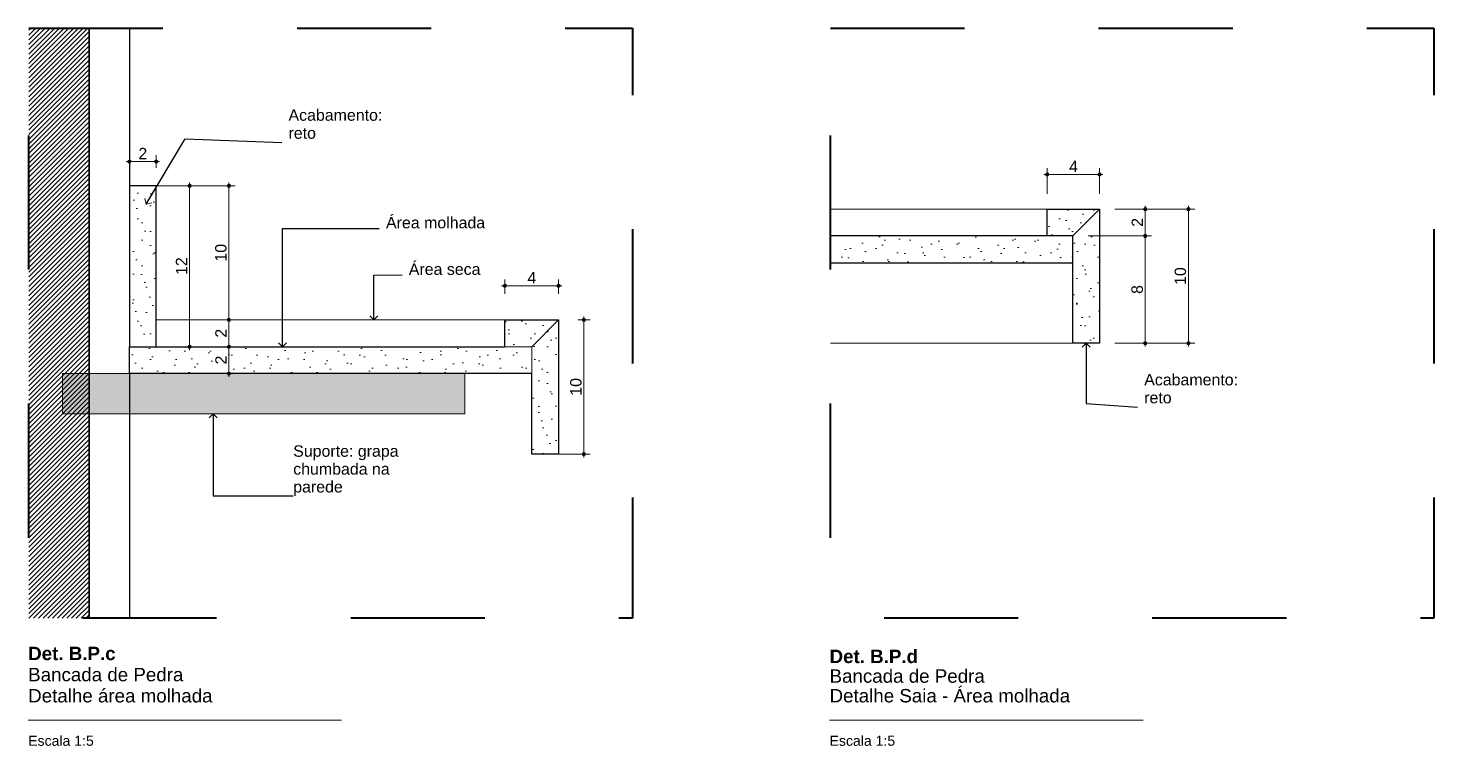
# Model space of a CAD drawing. Header units: metres. Extents: x -1.1 to 45.1, y -1 to 1.8.
# Drawn here: x 0.335 to 1.383, y -0.958 to -0.423 of the extents above; entities that cross this region are included whole.
import ezdxf

# ---------------------------------------------------------------- set-up
doc = ezdxf.new("R2010")
doc.units = ezdxf.units.M
doc.header["$MEASUREMENT"] = 0
doc.linetypes.add('Double Dashed', pattern=[0.0325, 0.02, -0.005, 0.0025, -0.005])
for name, color, linetype, lineweight, true_color in [('0_Caneta_No__24', 7, 'Continuous', 40, 0x851f10), ('0_Caneta_No__25', 7, 'Continuous', 13, 0x982312), ('ARCOS-LINHAS.ARQ_Caneta_No__24', 7, 'Continuous', 40, 0x851f10), ('LOUCAS-METAIS.ARQ_Caneta_No__19', 7, 'Continuous', 0, 0xe9e9e9), ('LOUCAS-METAIS.ARQ_Caneta_No__97', 7, 'Continuous', 5, 0x6b6b6b)]:
    doc.layers.add(name, color=color, linetype=linetype, lineweight=lineweight, true_color=true_color)
for name, color, linetype, lineweight in [('0_Caneta_No__241', 7, 'Continuous', 13), ('0_Caneta_No__98', 7, 'Continuous', 0), ('0_Caneta_No__99', 7, 'Continuous', 20), ('LOUCAS-METAIS.ARQ_Caneta_No__3', 7, 'Continuous', 25), ('LOUCAS-METAIS.ARQ_Caneta_No__4', 7, 'Continuous', 20), ('PAREDE.ARQ_Caneta_No__1', 7, 'Continuous', 35), ('PAREDE.ARQ_Caneta_No__241', 7, 'Continuous', 13), ('PAREDE.ARQ_Caneta_No__3', 7, 'Continuous', 25), ('PAREDE.ARQ_Caneta_No__6', 7, 'Continuous', 13)]:
    doc.layers.add(name, color=color, linetype=linetype, lineweight=lineweight)
doc.styles.add('GENERATED_STYLE_1', font='arial.ttf')
doc.styles.add('GENERATED_STYLE_2', font='arial.ttf')
doc.dimstyles.new('GENERATED_STYLE__11', dxfattribs={"dimtxt": 0.18, "dimasz": 0.0057, "dimexe": 0.18, "dimexo": 0.0625, "dimgap": 0, "dimtad": 0, "dimtih": 1, "dimtoh": 1, "dimdec": 4, "dimzin": 0, "dimdsep": 46, "dimcen": 0.09, "dimadec": 0, "dimazin": 0, "dimtfac": 1, "dimtdec": 4, "dimtmove": 0, "dimatfit": 3, "dimldrblk": 'ARROWHEAD_8', "dimfxl": 0, "dimtolj": 1, "dimtzin": 0, "dimarcsym": 0})
doc.dimstyles.new('GENERATED_STYLE__12', dxfattribs={"dimtxt": 0.0085, "dimasz": 0.00475, "dimexe": 0.18, "dimexo": 0.031437, "dimgap": 0, "dimtad": 1, "dimzin": 0, "dimdsep": 46, "dimtxsty": 'GENERATED_STYLE_1', "dimblk": 'ARROWHEAD_11', "dimblk1": 'ARROWHEAD_11', "dimblk2": 'ARROWHEAD_11', "dimcen": 0.09, "dimclrd": 256, "dimclre": 256, "dimclrt": 256, "dimadec": 0, "dimazin": 0, "dimtfac": 1, "dimtdec": 4, "dimtmove": 0, "dimatfit": 3, "dimfxl": 0, "dimtolj": 1, "dimtzin": 0, "dimarcsym": 0})
doc.dimstyles.new('GENERATED_STYLE__13', dxfattribs={"dimtxt": 0.0085, "dimasz": 0.00475, "dimexe": 0.18, "dimexo": 0.011437, "dimgap": 0, "dimtad": 1, "dimzin": 0, "dimdsep": 46, "dimtxsty": 'GENERATED_STYLE_1', "dimblk": 'ARROWHEAD_11', "dimblk1": 'ARROWHEAD_11', "dimblk2": 'ARROWHEAD_11', "dimcen": 0.09, "dimclrd": 256, "dimclre": 256, "dimclrt": 256, "dimadec": 0, "dimazin": 0, "dimtfac": 1, "dimtdec": 4, "dimtmove": 0, "dimatfit": 3, "dimfxl": 0, "dimtolj": 1, "dimtzin": 0, "dimarcsym": 0})
doc.dimstyles.new('GENERATED_STYLE__14', dxfattribs={"dimtxt": 0.0085, "dimasz": 0.00475, "dimexe": 0.18, "dimexo": 0.019615, "dimgap": 0, "dimtad": 1, "dimzin": 0, "dimdsep": 46, "dimtxsty": 'GENERATED_STYLE_1', "dimblk": 'ARROWHEAD_11', "dimblk1": 'ARROWHEAD_11', "dimblk2": 'ARROWHEAD_11', "dimcen": 0.09, "dimclrd": 256, "dimclre": 256, "dimclrt": 256, "dimadec": 0, "dimazin": 0, "dimtfac": 1, "dimtdec": 4, "dimtmove": 0, "dimatfit": 3, "dimfxl": 0, "dimtolj": 1, "dimtzin": 0, "dimarcsym": 0})
doc.dimstyles.new('GENERATED_STYLE__15', dxfattribs={"dimtxt": 0.0085, "dimasz": 0.00475, "dimexe": 0.18, "dimexo": 0.011437, "dimgap": 0, "dimtad": 1, "dimtih": 1, "dimtoh": 1, "dimzin": 0, "dimdsep": 46, "dimtxsty": 'GENERATED_STYLE_1', "dimblk": 'ARROWHEAD_11', "dimblk1": 'ARROWHEAD_11', "dimblk2": 'ARROWHEAD_11', "dimcen": 0.09, "dimclrd": 256, "dimclre": 256, "dimclrt": 256, "dimadec": 0, "dimazin": 0, "dimtfac": 1, "dimtdec": 4, "dimtmove": 0, "dimatfit": 3, "dimfxl": 0, "dimtolj": 1, "dimtzin": 0, "dimarcsym": 0})
doc.dimstyles.new('GENERATED_STYLE__16', dxfattribs={"dimtxt": 0.0085, "dimasz": 0.00475, "dimexe": 0.18, "dimexo": 0.019615, "dimgap": 0, "dimtad": 1, "dimtih": 1, "dimtoh": 1, "dimzin": 0, "dimdsep": 46, "dimtxsty": 'GENERATED_STYLE_1', "dimblk": 'ARROWHEAD_11', "dimblk1": 'ARROWHEAD_11', "dimblk2": 'ARROWHEAD_11', "dimcen": 0.09, "dimclrd": 256, "dimclre": 256, "dimclrt": 256, "dimadec": 0, "dimazin": 0, "dimtfac": 1, "dimtdec": 4, "dimtmove": 0, "dimatfit": 3, "dimfxl": 0, "dimtolj": 1, "dimtzin": 0, "dimarcsym": 0})
pattern_1 = [(45, (0, 0.03), (-0.00954594, 0.00954594), [0, -0.009, 0, -0.0135]), (110, (0.03, 0.03), (0.01268585, 0.00461727), [0, -0.0066, 0, -0.0114])]

# ---------------------------------------------------------------- blocks, each defined once
blk = doc.blocks.new('ARROWHEAD_8')
at = {"color": 0, "linetype": 'Continuous', "lineweight": 0}
blk.add_line((0, 0), (-1, 0), dxfattribs=at)
at = {"color": 0, "linetype": 'Continuous', "lineweight": 0, "flags": 128}
blk.add_lwpolyline([(-0.525, 0.525), (0, 0), (-0.525, -0.525)], dxfattribs=at)
blk = doc.blocks.new('*D35')
at = {"layer": '0_Caneta_No__25', "linetype": 'Continuous', "lineweight": 13, "true_color": 0x982312}
for points in [[(0.4835, -0.6605), (0.4836, -0.661), (0.4839, -0.6614), (0.4843, -0.6616), (0.4848, -0.6617), (0.4853, -0.6616), (0.4857, -0.6614), (0.4859, -0.661), (0.486, -0.6605), (0.4859, -0.66), (0.4857, -0.6596), (0.4853, -0.6593), (0.4848, -0.6592), (0.4843, -0.6593), (0.4839, -0.6596), (0.4836, -0.66)], [(0.4835, -0.6805), (0.4836, -0.681), (0.4839, -0.6814), (0.4843, -0.6816), (0.4848, -0.6817), (0.4853, -0.6816), (0.4857, -0.6814), (0.4859, -0.681), (0.486, -0.6805), (0.4859, -0.68), (0.4857, -0.6796), (0.4853, -0.6793), (0.4848, -0.6792), (0.4843, -0.6793), (0.4839, -0.6796), (0.4836, -0.68)]]:
    blk.add_hatch(color=24, dxfattribs=at).paths.add_polyline_path(points)
at = {"layer": '0_Caneta_No__25', "color": 24, "linetype": 'Continuous', "lineweight": 13, "true_color": 0x982312}
for p, q in [((0.4835, -0.6605), (0.4502, -0.6605)), ((0.4848, -0.6792), (0.4848, -0.6617)), ((0.4895, -0.6605), (0.486, -0.6605)), ((0.4835, -0.6805), (0.4302, -0.6805)), ((0.4895, -0.6805), (0.486, -0.6805)), ((0.4848, -0.683), (0.4848, -0.6817))]:
    blk.add_line(p, q, dxfattribs=at)
for centre in [(0.4848, -0.6605), (0.4848, -0.6805)]:
    blk.add_circle(centre, 0.00125, dxfattribs=at)
at = {"layer": '0_Caneta_No__25', "color": 24, "lineweight": 13, "true_color": 0x982312, "insert": (0.4831, -0.6737), "char_height": 0.0085, "attachment_point": 7, "rotation": 90, "style": 'GENERATED_STYLE_1'}
blk.add_mtext('\\A1;{\\pql;\\fArial|b0|i0|c0|p0;\\W1.000000;2}', dxfattribs=at)
blk = doc.blocks.new('ARROWHEAD_11')
at = {"color": 0, "linetype": 'Continuous', "lineweight": 0}
blk.add_line((0, 0), (-1, 0), dxfattribs=at)
at = {"color": 0, "linetype": 'Continuous', "lineweight": 0, "const_width": 0.25, "flags": 128}
blk.add_lwpolyline([(-0.125, 0, 1), (0.125, 0, 1)], format="xyb", close=True, dxfattribs=at)
blk = doc.blocks.new('*D36')
at = {"layer": '0_Caneta_No__25', "linetype": 'Continuous', "lineweight": 13, "true_color": 0x982312}
for points in [[(0.4835, -0.6405), (0.4836, -0.641), (0.4839, -0.6414), (0.4843, -0.6416), (0.4848, -0.6417), (0.4853, -0.6416), (0.4857, -0.6414), (0.4859, -0.641), (0.486, -0.6405), (0.4859, -0.64), (0.4857, -0.6396), (0.4853, -0.6393), (0.4848, -0.6392), (0.4843, -0.6393), (0.4839, -0.6396), (0.4836, -0.64)], [(0.4835, -0.6605), (0.4836, -0.661), (0.4839, -0.6614), (0.4843, -0.6616), (0.4848, -0.6617), (0.4853, -0.6616), (0.4857, -0.6614), (0.4859, -0.661), (0.486, -0.6605), (0.4859, -0.66), (0.4857, -0.6596), (0.4853, -0.6593), (0.4848, -0.6592), (0.4843, -0.6593), (0.4839, -0.6596), (0.4836, -0.66)]]:
    blk.add_hatch(color=24, dxfattribs=at).paths.add_polyline_path(points)
at = {"layer": '0_Caneta_No__25', "color": 24, "linetype": 'Continuous', "lineweight": 13, "true_color": 0x982312}
for p, q in [((0.4835, -0.6405), (0.4801, -0.6405)), ((0.4848, -0.6592), (0.4848, -0.6417)), ((0.4895, -0.6405), (0.486, -0.6405)), ((0.4835, -0.6605), (0.4502, -0.6605)), ((0.4895, -0.6605), (0.486, -0.6605))]:
    blk.add_line(p, q, dxfattribs=at)
for centre in [(0.4848, -0.6405), (0.4848, -0.6605)]:
    blk.add_circle(centre, 0.00125, dxfattribs=at)
at = {"layer": '0_Caneta_No__25', "color": 24, "lineweight": 13, "true_color": 0x982312, "insert": (0.4831, -0.6537), "char_height": 0.0085, "attachment_point": 7, "rotation": 90, "style": 'GENERATED_STYLE_1'}
blk.add_mtext('\\A1;{\\pql;\\fArial|b0|i0|c0|p0;\\W1.000000;2}', dxfattribs=at)
blk = doc.blocks.new('*D37')
at = {"layer": '0_Caneta_No__25', "linetype": 'Continuous', "lineweight": 13, "true_color": 0x982312}
for points in [[(0.4835, -0.5405), (0.4836, -0.541), (0.4839, -0.5414), (0.4843, -0.5416), (0.4848, -0.5417), (0.4853, -0.5416), (0.4857, -0.5414), (0.4859, -0.541), (0.486, -0.5405), (0.4859, -0.54), (0.4857, -0.5396), (0.4853, -0.5393), (0.4848, -0.5392), (0.4843, -0.5393), (0.4839, -0.5396), (0.4836, -0.54)], [(0.4835, -0.6405), (0.4836, -0.641), (0.4839, -0.6414), (0.4843, -0.6416), (0.4848, -0.6417), (0.4853, -0.6416), (0.4857, -0.6414), (0.4859, -0.641), (0.486, -0.6405), (0.4859, -0.64), (0.4857, -0.6396), (0.4853, -0.6393), (0.4848, -0.6392), (0.4843, -0.6393), (0.4839, -0.6396), (0.4836, -0.64)]]:
    blk.add_hatch(color=24, dxfattribs=at).paths.add_polyline_path(points)
at = {"layer": '0_Caneta_No__25', "color": 24, "linetype": 'Continuous', "lineweight": 13, "true_color": 0x982312}
for p, q in [((0.4835, -0.5405), (0.4502, -0.5405)), ((0.4848, -0.5392), (0.4848, -0.538)), ((0.4848, -0.6392), (0.4848, -0.5417)), ((0.4895, -0.5405), (0.486, -0.5405)), ((0.4835, -0.6405), (0.4801, -0.6405)), ((0.4895, -0.6405), (0.486, -0.6405))]:
    blk.add_line(p, q, dxfattribs=at)
for centre in [(0.4848, -0.5405), (0.4848, -0.6405)]:
    blk.add_circle(centre, 0.00125, dxfattribs=at)
at = {"layer": '0_Caneta_No__25', "color": 24, "lineweight": 13, "true_color": 0x982312, "insert": (0.4831, -0.597), "char_height": 0.0085, "attachment_point": 7, "rotation": 90, "style": 'GENERATED_STYLE_1'}
blk.add_mtext('\\A1;{\\pql;\\fArial|b0|i0|c0|p0;\\W1.000000;10}', dxfattribs=at)
blk = doc.blocks.new('*D38')
at = {"layer": '0_Caneta_No__25', "linetype": 'Continuous', "lineweight": 13, "true_color": 0x982312}
for points in [[(0.4093, -0.5224), (0.4094, -0.5229), (0.4097, -0.5233), (0.4101, -0.5235), (0.4106, -0.5236), (0.4111, -0.5235), (0.4115, -0.5233), (0.4117, -0.5229), (0.4118, -0.5224), (0.4117, -0.5219), (0.4115, -0.5215), (0.4111, -0.5212), (0.4106, -0.5211), (0.4101, -0.5212), (0.4097, -0.5215), (0.4094, -0.5219)], [(0.4293, -0.5224), (0.4294, -0.5229), (0.4297, -0.5233), (0.4301, -0.5235), (0.4306, -0.5236), (0.4311, -0.5235), (0.4315, -0.5233), (0.4317, -0.5229), (0.4318, -0.5224), (0.4317, -0.5219), (0.4315, -0.5215), (0.4311, -0.5212), (0.4306, -0.5211), (0.4301, -0.5212), (0.4297, -0.5215), (0.4294, -0.5219)]]:
    blk.add_hatch(color=24, dxfattribs=at).paths.add_polyline_path(points)
at = {"layer": '0_Caneta_No__25', "color": 24, "linetype": 'Continuous', "lineweight": 13, "true_color": 0x982312}
for p, q in [((0.4081, -0.5224), (0.4093, -0.5224)), ((0.4106, -0.5211), (0.4106, -0.5177)), ((0.4106, -0.5271), (0.4106, -0.5236)), ((0.4118, -0.5224), (0.4293, -0.5224)), ((0.4306, -0.5211), (0.4306, -0.5177)), ((0.4306, -0.5271), (0.4306, -0.5236)), ((0.4318, -0.5224), (0.4331, -0.5224))]:
    blk.add_line(p, q, dxfattribs=at)
for centre in [(0.4106, -0.5224), (0.4306, -0.5224)]:
    blk.add_circle(centre, 0.00125, dxfattribs=at)
at = {"layer": '0_Caneta_No__25', "color": 24, "lineweight": 13, "true_color": 0x982312, "insert": (0.4173, -0.5207), "char_height": 0.0085, "attachment_point": 7, "style": 'GENERATED_STYLE_1'}
blk.add_mtext('\\A1;{\\pql;\\fArial|b0|i0|c0|p0;\\W1.000000;2}', dxfattribs=at)
blk = doc.blocks.new('*D39')
at = {"layer": '0_Caneta_No__25', "linetype": 'Continuous', "lineweight": 13, "true_color": 0x982312}
for points in [[(0.7482, -0.6405), (0.7483, -0.641), (0.7486, -0.6414), (0.749, -0.6416), (0.7495, -0.6417), (0.75, -0.6416), (0.7504, -0.6414), (0.7506, -0.641), (0.7507, -0.6405), (0.7506, -0.64), (0.7504, -0.6396), (0.75, -0.6393), (0.7495, -0.6392), (0.749, -0.6393), (0.7486, -0.6396), (0.7483, -0.64)], [(0.7482, -0.7405), (0.7483, -0.741), (0.7486, -0.7414), (0.749, -0.7416), (0.7495, -0.7417), (0.75, -0.7416), (0.7504, -0.7414), (0.7506, -0.741), (0.7507, -0.7405), (0.7506, -0.74), (0.7504, -0.7396), (0.75, -0.7393), (0.7495, -0.7392), (0.749, -0.7393), (0.7486, -0.7396), (0.7483, -0.74)]]:
    blk.add_hatch(color=24, dxfattribs=at).paths.add_polyline_path(points)
at = {"layer": '0_Caneta_No__25', "color": 24, "linetype": 'Continuous', "lineweight": 13, "true_color": 0x982312}
for p, q in [((0.7495, -0.6392), (0.7495, -0.638)), ((0.7482, -0.6405), (0.7448, -0.6405)), ((0.7495, -0.7392), (0.7495, -0.6417)), ((0.7542, -0.6405), (0.7507, -0.6405)), ((0.7482, -0.7405), (0.7302, -0.7405)), ((0.7495, -0.743), (0.7495, -0.7417)), ((0.7542, -0.7405), (0.7507, -0.7405))]:
    blk.add_line(p, q, dxfattribs=at)
for centre in [(0.7495, -0.6405), (0.7495, -0.7405)]:
    blk.add_circle(centre, 0.00125, dxfattribs=at)
at = {"layer": '0_Caneta_No__25', "color": 24, "lineweight": 13, "true_color": 0x982312, "insert": (0.7478, -0.697), "char_height": 0.0085, "attachment_point": 7, "rotation": 90, "style": 'GENERATED_STYLE_1'}
blk.add_mtext('\\A1;{\\pql;\\fArial|b0|i0|c0|p0;\\W1.000000;10}', dxfattribs=at)
blk = doc.blocks.new('*D40')
at = {"layer": '0_Caneta_No__25', "linetype": 'Continuous', "lineweight": 13, "true_color": 0x982312}
for points in [[(0.4542, -0.5405), (0.4543, -0.541), (0.4545, -0.5414), (0.4549, -0.5416), (0.4554, -0.5417), (0.4559, -0.5416), (0.4563, -0.5414), (0.4566, -0.541), (0.4567, -0.5405), (0.4566, -0.54), (0.4563, -0.5396), (0.4559, -0.5393), (0.4554, -0.5392), (0.4549, -0.5393), (0.4545, -0.5396), (0.4543, -0.54)], [(0.4542, -0.6605), (0.4543, -0.661), (0.4545, -0.6614), (0.4549, -0.6616), (0.4554, -0.6617), (0.4559, -0.6616), (0.4563, -0.6614), (0.4566, -0.661), (0.4567, -0.6605), (0.4566, -0.66), (0.4563, -0.6596), (0.4559, -0.6593), (0.4554, -0.6592), (0.4549, -0.6593), (0.4545, -0.6596), (0.4543, -0.66)]]:
    blk.add_hatch(color=24, dxfattribs=at).paths.add_polyline_path(points)
at = {"layer": '0_Caneta_No__25', "color": 24, "linetype": 'Continuous', "lineweight": 13, "true_color": 0x982312}
for p, q in [((0.4542, -0.5405), (0.4302, -0.5405)), ((0.4554, -0.5392), (0.4554, -0.538)), ((0.4554, -0.6592), (0.4554, -0.5417)), ((0.4601, -0.5405), (0.4567, -0.5405)), ((0.4542, -0.6605), (0.4302, -0.6605)), ((0.4554, -0.663), (0.4554, -0.6617)), ((0.4601, -0.6605), (0.4567, -0.6605))]:
    blk.add_line(p, q, dxfattribs=at)
for centre in [(0.4554, -0.5405), (0.4554, -0.6605)]:
    blk.add_circle(centre, 0.00125, dxfattribs=at)
at = {"layer": '0_Caneta_No__25', "color": 24, "lineweight": 13, "true_color": 0x982312, "insert": (0.4537, -0.607), "char_height": 0.0085, "attachment_point": 7, "rotation": 90, "style": 'GENERATED_STYLE_1'}
blk.add_mtext('\\A1;{\\pql;\\fArial|b0|i0|c0|p0;\\W1.000000;12}', dxfattribs=at)
blk = doc.blocks.new('*D41')
at = {"layer": '0_Caneta_No__25', "linetype": 'Continuous', "lineweight": 13, "true_color": 0x982312}
for points in [[(0.6893, -0.615), (0.6894, -0.6155), (0.6897, -0.6159), (0.6901, -0.6162), (0.6906, -0.6163), (0.6911, -0.6162), (0.6915, -0.6159), (0.6917, -0.6155), (0.6918, -0.615), (0.6917, -0.6145), (0.6915, -0.6141), (0.6911, -0.6139), (0.6906, -0.6138), (0.6901, -0.6139), (0.6897, -0.6141), (0.6894, -0.6145)], [(0.7293, -0.615), (0.7294, -0.6155), (0.7297, -0.6159), (0.7301, -0.6162), (0.7306, -0.6163), (0.7311, -0.6162), (0.7315, -0.6159), (0.7317, -0.6155), (0.7318, -0.615), (0.7317, -0.6145), (0.7315, -0.6141), (0.7311, -0.6139), (0.7306, -0.6138), (0.7301, -0.6139), (0.7297, -0.6141), (0.7294, -0.6145)]]:
    blk.add_hatch(color=24, dxfattribs=at).paths.add_polyline_path(points)
at = {"layer": '0_Caneta_No__25', "color": 24, "linetype": 'Continuous', "lineweight": 13, "true_color": 0x982312}
for p, q in [((0.6881, -0.615), (0.6893, -0.615)), ((0.6906, -0.6138), (0.6906, -0.6103)), ((0.6906, -0.6209), (0.6906, -0.6163)), ((0.6918, -0.615), (0.7293, -0.615)), ((0.7306, -0.6138), (0.7306, -0.6103)), ((0.7306, -0.6209), (0.7306, -0.6163)), ((0.7318, -0.615), (0.7331, -0.615))]:
    blk.add_line(p, q, dxfattribs=at)
for centre in [(0.6906, -0.615), (0.7306, -0.615)]:
    blk.add_circle(centre, 0.00125, dxfattribs=at)
at = {"layer": '0_Caneta_No__25', "color": 24, "lineweight": 13, "true_color": 0x982312, "insert": (0.7073, -0.6133), "char_height": 0.0085, "attachment_point": 7, "style": 'GENERATED_STYLE_1'}
blk.add_mtext('\\A1;{\\pql;\\fArial|b0|i0|c0|p0;\\W1.000000;4}', dxfattribs=at)
blk = doc.blocks.new('*D42')
at = {"layer": '0_Caneta_No__25', "linetype": 'Continuous', "lineweight": 13, "true_color": 0x982312}
for points in [[(1.1667, -0.5779), (1.1668, -0.5784), (1.1671, -0.5788), (1.1675, -0.5791), (1.168, -0.5792), (1.1685, -0.5791), (1.1689, -0.5788), (1.1691, -0.5784), (1.1692, -0.5779), (1.1691, -0.5774), (1.1689, -0.577), (1.1685, -0.5768), (1.168, -0.5767), (1.1675, -0.5768), (1.1671, -0.577), (1.1668, -0.5774)], [(1.1667, -0.6579), (1.1668, -0.6584), (1.1671, -0.6588), (1.1675, -0.6591), (1.168, -0.6592), (1.1685, -0.6591), (1.1689, -0.6588), (1.1691, -0.6584), (1.1692, -0.6579), (1.1691, -0.6574), (1.1689, -0.657), (1.1685, -0.6568), (1.168, -0.6567), (1.1675, -0.6568), (1.1671, -0.657), (1.1668, -0.6574)]]:
    blk.add_hatch(color=24, dxfattribs=at).paths.add_polyline_path(points)
at = {"layer": '0_Caneta_No__25', "color": 24, "linetype": 'Continuous', "lineweight": 13, "true_color": 0x982312}
for p, q in [((1.1667, -0.5779), (1.1254, -0.5779)), ((1.168, -0.6567), (1.168, -0.5792)), ((1.1727, -0.5779), (1.1692, -0.5779)), ((1.1667, -0.6579), (1.1454, -0.6579)), ((1.168, -0.6604), (1.168, -0.6592)), ((1.1727, -0.6579), (1.1692, -0.6579))]:
    blk.add_line(p, q, dxfattribs=at)
for centre in [(1.168, -0.5779), (1.168, -0.6579)]:
    blk.add_circle(centre, 0.00125, dxfattribs=at)
at = {"layer": '0_Caneta_No__25', "color": 24, "lineweight": 13, "true_color": 0x982312, "insert": (1.1663, -0.6211), "char_height": 0.0085, "attachment_point": 7, "rotation": 90, "style": 'GENERATED_STYLE_1'}
blk.add_mtext('\\A1;{\\pql;\\fArial|b0|i0|c0|p0;\\W1.000000;8}', dxfattribs=at)
blk = doc.blocks.new('*D43')
at = {"layer": '0_Caneta_No__25', "linetype": 'Continuous', "lineweight": 13, "true_color": 0x982312}
for points in [[(1.1667, -0.5579), (1.1668, -0.5584), (1.1671, -0.5588), (1.1675, -0.5591), (1.168, -0.5592), (1.1685, -0.5591), (1.1689, -0.5588), (1.1691, -0.5584), (1.1692, -0.5579), (1.1691, -0.5574), (1.1689, -0.557), (1.1685, -0.5568), (1.168, -0.5567), (1.1675, -0.5568), (1.1671, -0.557), (1.1668, -0.5574)], [(1.1667, -0.5779), (1.1668, -0.5784), (1.1671, -0.5788), (1.1675, -0.5791), (1.168, -0.5792), (1.1685, -0.5791), (1.1689, -0.5788), (1.1691, -0.5784), (1.1692, -0.5779), (1.1691, -0.5774), (1.1689, -0.577), (1.1685, -0.5768), (1.168, -0.5767), (1.1675, -0.5768), (1.1671, -0.577), (1.1668, -0.5774)]]:
    blk.add_hatch(color=24, dxfattribs=at).paths.add_polyline_path(points)
at = {"layer": '0_Caneta_No__25', "color": 24, "linetype": 'Continuous', "lineweight": 13, "true_color": 0x982312}
for p, q in [((1.1667, -0.5579), (1.1454, -0.5579)), ((1.168, -0.5767), (1.168, -0.5592)), ((1.1727, -0.5579), (1.1692, -0.5579)), ((1.1667, -0.5779), (1.1254, -0.5779)), ((1.1727, -0.5779), (1.1692, -0.5779))]:
    blk.add_line(p, q, dxfattribs=at)
for centre in [(1.168, -0.5579), (1.168, -0.5779)]:
    blk.add_circle(centre, 0.00125, dxfattribs=at)
at = {"layer": '0_Caneta_No__25', "color": 24, "lineweight": 13, "true_color": 0x982312, "insert": (1.1663, -0.5711), "char_height": 0.0085, "attachment_point": 7, "rotation": 90, "style": 'GENERATED_STYLE_1'}
blk.add_mtext('\\A1;{\\pql;\\fArial|b0|i0|c0|p0;\\W1.000000;2}', dxfattribs=at)
blk = doc.blocks.new('*D44')
at = {"layer": '0_Caneta_No__25', "linetype": 'Continuous', "lineweight": 13, "true_color": 0x982312}
blk.add_hatch(color=24, dxfattribs=at).paths.add_polyline_path([(1.1667, -0.5579), (1.1668, -0.5584), (1.1671, -0.5588), (1.1675, -0.5591), (1.168, -0.5592), (1.1685, -0.5591), (1.1689, -0.5588), (1.1691, -0.5584), (1.1692, -0.5579), (1.1691, -0.5574), (1.1689, -0.557), (1.1685, -0.5568), (1.168, -0.5567), (1.1675, -0.5568), (1.1671, -0.557), (1.1668, -0.5574)])
at = {"layer": '0_Caneta_No__25', "color": 24, "linetype": 'Continuous', "lineweight": 13, "true_color": 0x982312}
for p, q in [((1.168, -0.5567), (1.168, -0.5554)), ((1.1667, -0.5579), (1.1454, -0.5579)), ((1.1727, -0.5579), (1.1692, -0.5579))]:
    blk.add_line(p, q, dxfattribs=at)
blk.add_circle((1.168, -0.5579), 0.00125, dxfattribs=at)
blk = doc.blocks.new('*D45')
at = {"layer": '0_Caneta_No__25', "linetype": 'Continuous', "lineweight": 13, "true_color": 0x982312}
for points in [[(1.199, -0.5579), (1.1991, -0.5584), (1.1993, -0.5588), (1.1997, -0.5591), (1.2002, -0.5592), (1.2007, -0.5591), (1.2011, -0.5588), (1.2014, -0.5584), (1.2015, -0.5579), (1.2014, -0.5574), (1.2011, -0.557), (1.2007, -0.5568), (1.2002, -0.5567), (1.1997, -0.5568), (1.1993, -0.557), (1.1991, -0.5574)], [(1.199, -0.6579), (1.1991, -0.6584), (1.1993, -0.6588), (1.1997, -0.6591), (1.2002, -0.6592), (1.2007, -0.6591), (1.2011, -0.6588), (1.2014, -0.6584), (1.2015, -0.6579), (1.2014, -0.6574), (1.2011, -0.657), (1.2007, -0.6568), (1.2002, -0.6567), (1.1997, -0.6568), (1.1993, -0.657), (1.1991, -0.6574)]]:
    blk.add_hatch(color=24, dxfattribs=at).paths.add_polyline_path(points)
at = {"layer": '0_Caneta_No__25', "color": 24, "linetype": 'Continuous', "lineweight": 13, "true_color": 0x982312}
for p, q in [((1.2002, -0.5567), (1.2002, -0.5554)), ((1.199, -0.5579), (1.1536, -0.5579)), ((1.2002, -0.6567), (1.2002, -0.5592)), ((1.2049, -0.5579), (1.2015, -0.5579)), ((1.199, -0.6579), (1.1536, -0.6579)), ((1.2002, -0.6604), (1.2002, -0.6592)), ((1.2049, -0.6579), (1.2015, -0.6579))]:
    blk.add_line(p, q, dxfattribs=at)
for centre in [(1.2002, -0.5579), (1.2002, -0.6579)]:
    blk.add_circle(centre, 0.00125, dxfattribs=at)
at = {"layer": '0_Caneta_No__25', "color": 24, "lineweight": 13, "true_color": 0x982312, "insert": (1.1985, -0.6144), "char_height": 0.0085, "attachment_point": 7, "rotation": 90, "style": 'GENERATED_STYLE_1'}
blk.add_mtext('\\A1;{\\pql;\\fArial|b0|i0|c0|p0;\\W1.000000;10}', dxfattribs=at)
blk = doc.blocks.new('*D46')
at = {"layer": '0_Caneta_No__25', "linetype": 'Continuous', "lineweight": 13, "true_color": 0x982312}
for points in [[(1.0936, -0.532), (1.0937, -0.5325), (1.094, -0.5329), (1.0944, -0.5332), (1.0949, -0.5333), (1.0954, -0.5332), (1.0958, -0.5329), (1.0961, -0.5325), (1.0961, -0.532), (1.0961, -0.5316), (1.0958, -0.5312), (1.0954, -0.5309), (1.0949, -0.5308), (1.0944, -0.5309), (1.094, -0.5312), (1.0937, -0.5316)], [(1.1327, -0.532), (1.1328, -0.5325), (1.1331, -0.5329), (1.1335, -0.5332), (1.1339, -0.5333), (1.1344, -0.5332), (1.1348, -0.5329), (1.1351, -0.5325), (1.1352, -0.532), (1.1351, -0.5316), (1.1348, -0.5312), (1.1344, -0.5309), (1.1339, -0.5308), (1.1335, -0.5309), (1.1331, -0.5312), (1.1328, -0.5316)]]:
    blk.add_hatch(color=24, dxfattribs=at).paths.add_polyline_path(points)
at = {"layer": '0_Caneta_No__25', "color": 24, "linetype": 'Continuous', "lineweight": 13, "true_color": 0x982312}
for p, q in [((1.0936, -0.532), (1.0924, -0.532)), ((1.0949, -0.5274), (1.0949, -0.5308)), ((1.0949, -0.5333), (1.0949, -0.5465)), ((1.1327, -0.532), (1.0961, -0.532)), ((1.1339, -0.5274), (1.1339, -0.5308)), ((1.1339, -0.5333), (1.1339, -0.5465)), ((1.1364, -0.532), (1.1352, -0.532))]:
    blk.add_line(p, q, dxfattribs=at)
for centre in [(1.0949, -0.532), (1.1339, -0.532)]:
    blk.add_circle(centre, 0.00125, dxfattribs=at)
at = {"layer": '0_Caneta_No__25', "color": 24, "lineweight": 13, "true_color": 0x982312, "insert": (1.1112, -0.5303), "char_height": 0.0085, "attachment_point": 7, "style": 'GENERATED_STYLE_1'}
blk.add_mtext('\\A1;{\\pql;\\fArial|b0|i0|c0|p0;\\W1.000000;4}', dxfattribs=at)

msp = doc.modelspace()

# ---------------------------------------------------------------- hatches: boundary and pattern name
at = {"layer": 'LOUCAS-METAIS.ARQ_Caneta_No__19', "linetype": 'Continuous', "lineweight": 0, "true_color": 0xe9e9e9}
msp.add_hatch(color=254, dxfattribs=at).paths.add_polyline_path([(0.3606, -0.6805), (0.6606, -0.6805), (0.6606, -0.7105), (0.3606, -0.7105)])
at = {"layer": 'LOUCAS-METAIS.ARQ_Caneta_No__97', "linetype": 'Continuous', "lineweight": 5, "true_color": 0x6b6b6b}
h = msp.add_hatch(dxfattribs=at)
h.set_pattern_fill('Carpet_0002', color=251, style=0, pattern_type=2)
h.set_pattern_definition(pattern_1)
h.paths.add_polyline_path([(0.4306, -0.5405), (0.4106, -0.5405), (0.4106, -0.6605), (0.4306, -0.6605)])
h = msp.add_hatch(dxfattribs=at)
h.set_pattern_fill('Carpet_0002', color=251, style=0, pattern_type=2)
h.set_pattern_definition(pattern_1)
h.paths.add_polyline_path([(1.0949, -0.5779), (1.0949, -0.5579), (1.1139, -0.5579), (1.1339, -0.5579), (1.1339, -0.6579), (1.1139, -0.6579), (1.1139, -0.5779)])
h = msp.add_hatch(dxfattribs=at)
h.set_pattern_fill('Carpet_0002', color=251, style=0, pattern_type=2)
h.set_pattern_definition(pattern_1)
h.paths.add_polyline_path([(1.1139, -0.5779), (0.9332, -0.5779), (0.9332, -0.5979), (1.1139, -0.5979)])
h = msp.add_hatch(dxfattribs=at)
h.set_pattern_fill('Carpet_0002', color=251, style=0, pattern_type=2)
h.set_pattern_definition(pattern_1)
h.paths.add_polyline_path([(0.6906, -0.6605), (0.6906, -0.6405), (0.7306, -0.6405), (0.7306, -0.6605), (0.7306, -0.6805), (0.7306, -0.7405), (0.7106, -0.7405), (0.7106, -0.6805), (0.4106, -0.6805), (0.4106, -0.6605)])
at = {"layer": 'PAREDE.ARQ_Caneta_No__241', "linetype": 'Continuous', "lineweight": 13}
h = msp.add_hatch(dxfattribs=at)
h.set_pattern_fill('common_brick_0002', style=0, pattern_type=2)
h.set_pattern_definition([(45, (0, 0), (-0.001767767, 0.001767767), [])])
h.paths.add_polyline_path([(0.3356, -0.8629), (0.3356, -0.4229), (0.3806, -0.4229), (0.3806, -0.8629)])

# ---------------------------------------------------------------- linework, layer by layer
at = {"layer": '0_Caneta_No__241', "color": 7, "linetype": 'Continuous', "lineweight": 13}
for p, q in [((1.1139, -0.5579), (0.9332, -0.5579)), ((1.1339, -0.6579), (0.9332, -0.6579))]:
    msp.add_line(p, q, dxfattribs=at)
at = {"layer": '0_Caneta_No__98', "color": 7, "linetype": 'Continuous', "lineweight": 0}
for p, q in [((0.3351, -0.9389), (0.5688, -0.9389)), ((0.9326, -0.9389), (1.1664, -0.9389))]:
    msp.add_line(p, q, dxfattribs=at)
at = {"layer": 'ARCOS-LINHAS.ARQ_Caneta_No__24', "color": 26, "linetype": 'Double Dashed', "lineweight": 40, "true_color": 0x851f10, "flags": 128}
for points in [[(0.3356, -0.4229), (0.7856, -0.4229), (0.7856, -0.8629), (0.3356, -0.8629)], [(0.9332, -0.4229), (1.3832, -0.4229), (1.3832, -0.8629), (0.9332, -0.8629)]]:
    msp.add_lwpolyline(points, close=True, dxfattribs=at)
at = {"layer": 'LOUCAS-METAIS.ARQ_Caneta_No__3', "color": 7, "linetype": 'Continuous', "lineweight": 25, "flags": 128}
for points in [[(0.4306, -0.5405), (0.4106, -0.5405), (0.4106, -0.6605), (0.4306, -0.6605)], [(1.0949, -0.5779), (1.0949, -0.5579), (1.1139, -0.5579), (1.1339, -0.5579), (1.1339, -0.6579), (1.1139, -0.6579), (1.1139, -0.5779)], [(1.1139, -0.5779), (0.9332, -0.5779), (0.9332, -0.5979), (1.1139, -0.5979)], [(0.6906, -0.6605), (0.6906, -0.6405), (0.7306, -0.6405), (0.7306, -0.6605), (0.7306, -0.6805), (0.7306, -0.7405), (0.7106, -0.7405), (0.7106, -0.6805), (0.4106, -0.6805), (0.4106, -0.6605)]]:
    msp.add_lwpolyline(points, close=True, dxfattribs=at)
at = {"layer": 'LOUCAS-METAIS.ARQ_Caneta_No__4', "color": 7, "linetype": 'Continuous', "lineweight": 20, "flags": 128}
msp.add_lwpolyline([(0.3606, -0.6805), (0.6606, -0.6805), (0.6606, -0.7105), (0.3606, -0.7105)], close=True, dxfattribs=at)
at = {"layer": 'PAREDE.ARQ_Caneta_No__1', "color": 7, "linetype": 'Continuous', "lineweight": 35}
msp.add_line((0.3806, -0.4229), (0.3806, -0.8629), dxfattribs=at)
at = {"layer": 'PAREDE.ARQ_Caneta_No__3', "color": 7, "linetype": 'Continuous', "lineweight": 25}
for points in [[(0.4106, -0.4229), (0.4106, -0.6605)], [(0.4106, -0.6805), (0.4106, -0.8629)]]:
    msp.add_lwpolyline(points, dxfattribs=at)
at = {"layer": 'PAREDE.ARQ_Caneta_No__6', "color": 7, "linetype": 'Continuous', "lineweight": 13}
for points in [[(1.1139, -0.5779), (1.1339, -0.5579)], [(0.7306, -0.6405), (0.4306, -0.6405)], [(0.7106, -0.6605), (0.7306, -0.6405)], [(0.6906, -0.6605), (0.7106, -0.6605), (0.7106, -0.6805)]]:
    msp.add_lwpolyline(points, dxfattribs=at)

# ---------------------------------------------------------------- texts
at = {"layer": '0_Caneta_No__24', "color": 26, "linetype": 'Continuous', "lineweight": 40, "true_color": 0x851f10, "char_height": 0.01, "attachment_point": 7, "style": 'GENERATED_STYLE_2'}
for s, insert, line_spacing_factor in [('\\A1;{\\pql;\\fArial|b1|i0|c0|p0;\\W1.000000;Det. B.P.\\fArial|b1|i0|c0|p0;\\W1.000000;c\\P\\pql;\\fArial|b0|i0|c0|p0;\\W1.000000;Bancada de Pedra \\P\\pql;\\fArial|b0|i0|c0|p0;\\W1.000000;Detalhe área molhada }', (0.3351, -0.9258), 0.944808), ('\\A1;{\\pql;\\fArial|b1|i0|c0|p0;\\W1.000000;Det. B.P.d\\P\\pql;\\fArial|b0|i0|c0|p0;\\W1.000000;Bancada de Pedra \\P\\pql;\\fArial|b0|i0|c0|p0;\\W1.000000;Detalhe Saia\\fArial|b0|i0|c0|p0;\\W1.000000; - Área molhada\\fArial|b0|i0|c0|p0;\\W1.000000;  }', (0.9326, -0.9258), 0.879637)]:
    msp.add_mtext(s, dxfattribs=dict(at, insert=insert, line_spacing_factor=line_spacing_factor))
at = {"layer": '0_Caneta_No__98', "color": 7, "linetype": 'Continuous', "lineweight": 0, "char_height": 0.0075, "attachment_point": 1, "style": 'GENERATED_STYLE_1'}
for insert in [(0.3351, -0.9505), (0.9326, -0.9505)]:
    msp.add_mtext('\\A1;{\\pql;\\fArial|b0|i0|c0|p0;\\W1.000000;Escala 1:5}', dxfattribs=dict(at, insert=insert))
at = {"layer": '0_Caneta_No__99', "color": 7, "linetype": 'Continuous', "lineweight": 20, "char_height": 0.0085, "attachment_point": 7, "line_spacing_factor": 0.946246, "style": 'GENERATED_STYLE_1'}
for insert in [(0.5292, -0.5055), (1.1672, -0.7028)]:
    msp.add_mtext('\\A1;{\\pql;\\fArial|b0|i0|c0|p0;\\W1.000000;Acabamento:\\P\\pql;\\fArial|b0|i0|c0|p0;\\W1.000000;reto}', dxfattribs=dict(at, insert=insert))
at = {"layer": '0_Caneta_No__99', "color": 7, "linetype": 'Continuous', "lineweight": 20, "char_height": 0.0085, "attachment_point": 7, "style": 'GENERATED_STYLE_1'}
for s, insert in [('\\A1;{\\pql;\\fArial|b0|i0|c0|p0;\\W1.000000;Área \\fArial|b0|i0|c0|p0;\\W1.000000;molhada}', (0.6019, -0.5723)), ('\\A1;{\\pql;\\fArial|b0|i0|c0|p0;\\W1.000000;Área seca}', (0.6189, -0.607))]:
    msp.add_mtext(s, dxfattribs=dict(at, insert=insert))
at = {"layer": '0_Caneta_No__99', "color": 7, "linetype": 'Continuous', "lineweight": 20, "insert": (0.5327, -0.7717), "char_height": 0.0085, "width": 0.102481, "attachment_point": 7, "line_spacing_factor": 0.940154, "style": 'GENERATED_STYLE_1'}
msp.add_mtext('\\A1;{\\pql;\\fArial|b0|i0|c0|p0;\\W1.000000;Suporte: grapa chumbada na parede}', dxfattribs=at)

# ---------------------------------------------------------------- dimensions: what is measured, and where the dimension line sits
at = {"color": 24, "linetype": 'Continuous', "lineweight": 13, "true_color": 0x982312}
for base, p1, p2, picture, middle in [((0.4306, -0.5224), (0.4106, -0.5405), (0.4306, -0.5405), '*D38', (0.4206, -0.5164)), ((0.7306, -0.615), (0.6906, -0.6405), (0.7306, -0.6405), '*D41', (0.7106, -0.6091))]:
    dim = msp.add_linear_dim(base=base, p1=p1, p2=p2, dimstyle='GENERATED_STYLE__16', dxfattribs=at)
    dim.commit()
    dim.dimension.update_dxf_attribs({"geometry": picture, "text_midpoint": middle, "dimtype": 160})
dim = msp.add_linear_dim(base=(1.0949, -0.532), p1=(1.1339, -0.5579), p2=(1.0949, -0.5579), angle=180, dimstyle='GENERATED_STYLE__15', dxfattribs=at)
dim.commit()
dim.dimension.update_dxf_attribs({"geometry": '*D46', "text_midpoint": (1.1144, -0.5261), "dimtype": 160})
for base, p1, p2, dimstyle, picture, middle in [((0.4554, -0.5405), (0.4106, -0.6605), (0.4106, -0.5405), 'GENERATED_STYLE__14', '*D40', (0.4495, -0.6005)), ((0.4848, -0.5405), (0.4605, -0.6405), (0.4306, -0.5405), 'GENERATED_STYLE__14', '*D37', (0.4788, -0.5905)), ((1.1679757188, -0.5579071323), (1.1139415974, -0.5579071323), (1.1339415974, -0.5579071323), 'GENERATED_STYLE__13', '*D44', (1.1620257186, -0.5582473024)), ((1.2002, -0.5579), (1.1339, -0.6579), (1.1339, -0.5579), 'GENERATED_STYLE__14', '*D45', (1.1943, -0.6079)), ((1.168, -0.5579), (1.1139, -0.5779), (1.1139, -0.5579), 'GENERATED_STYLE__12', '*D43', (1.162, -0.5679)), ((1.168, -0.5779), (1.1339, -0.6579), (1.1139, -0.5779), 'GENERATED_STYLE__13', '*D42', (1.162, -0.6179)), ((0.4848, -0.6405), (0.4306, -0.6605), (0.4605, -0.6405), 'GENERATED_STYLE__14', '*D36', (0.4788, -0.6505)), ((0.7495, -0.6405), (0.7106, -0.7405), (0.7306, -0.6405), 'GENERATED_STYLE__14', '*D39', (0.7435, -0.6905)), ((0.4848, -0.6605), (0.4106, -0.6805), (0.4306, -0.6605), 'GENERATED_STYLE__14', '*D35', (0.4788, -0.6705))]:
    dim = msp.add_linear_dim(base=base, p1=p1, p2=p2, angle=90, dimstyle=dimstyle, dxfattribs=at)
    dim.commit()
    dim.dimension.update_dxf_attribs({"geometry": picture, "text_midpoint": middle, "dimtype": 160, "text_rotation": 90})

# ---------------------------------------------------------------- leaders
at = {"layer": '0_Caneta_No__98', "color": 7, "linetype": 'Continuous', "lineweight": 0, "annotation_type": 0, "has_hookline": 1, "hookline_direction": 0}
for points, text_width in [([(0.4231, -0.5541), (0.4521, -0.5055), (0.5242, -0.5081)], 0.0689), ([(0.5247, -0.6605), (0.5247, -0.5723), (0.5969, -0.5722)], 0.0734), ([(0.5928, -0.6405), (0.5928, -0.607), (0.6139, -0.6068)], 0.0529), ([(1.1239, -0.6579), (1.1239, -0.7028), (1.1622, -0.7055)], 0.0689), ([(0.473, -0.7105), (0.473, -0.7717), (0.5327, -0.7717)], 0.0774)]:
    msp.add_leader(points, dimstyle='GENERATED_STYLE__11', dxfattribs=dict(at, text_width=text_width))

doc.saveas('drawing.dxf')
